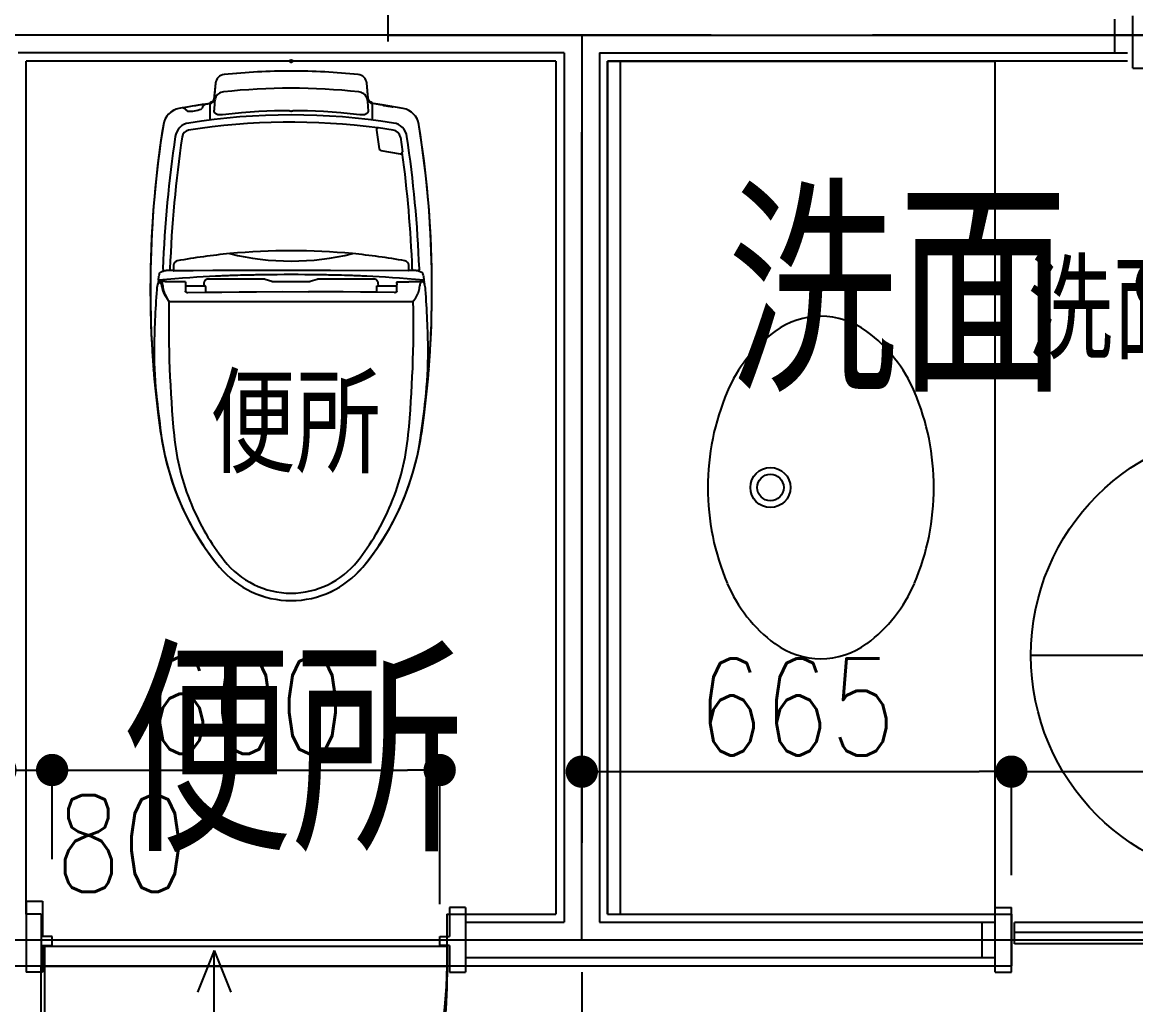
# Model space of a CAD drawing. Header units: millimetres. Extents: x 15495 to 166182, y -39946 to 18307.
# Drawn here: x 49374 to 51098, y 3481 to 5001 of the extents above; entities that cross this region are included whole.
import ezdxf
from ezdxf.enums import TextEntityAlignment as Align

# ---------------------------------------------------------------- set-up
doc = ezdxf.new("R2010")
doc.units = ezdxf.units.MM
doc.header["$LTSCALE"] = 1000
for name, pattern in [('CENTER', [2, 1.25, -0.25, 0.25, -0.25]), ('WaterSpace_CENTER', [2, 1.25, -0.25, 0.25, -0.25]), ('WaterSpace_DASHED', [0.75, 0.5, -0.25]), ('WaterSpace_DASHED2', [0.375, 0.25, -0.125])]:
    doc.linetypes.add(name, pattern=pattern)
doc.layers.get('0').update_dxf_attribs({"linetype": 'CONTINUOUS'})
for name, color, linetype in [('A_SANI-100', 60, 'CONTINUOUS'), ('A_SANI-50', 60, 'CONTINUOUS'), ('DT_ID', 13, 'CONTINUOUS'), ('E_TEXT', 3, 'CONTINUOUS'), ('SENMEN-A_B_C_E_F_TYPE_A_SANI-100', 60, 'CONTINUOUS'), ('SENMEN-A_B_C_E_F_TYPE_A_SANI-50', 60, 'CONTINUOUS'), ('SENMEN-A_B_C_E_F_TYPE_DT_ID', 13, 'CONTINUOUS'), ('SF-A_SANI-KYOUTSU', 60, 'CONTINUOUS'), ('SF-DT_ID-100', 13, 'CONTINUOUS'), ('SF-E_DIM-50', 3, 'CONTINUOUS'), ('SF-E_TEXT-100', 3, 'CONTINUOUS'), ('SF-E_TEXT-50', 3, 'CONTINUOUS'), ('SF-H-AREA-50', 1, 'CENTER'), ('TOILET_A_SANI-100', 60, 'CONTINUOUS'), ('TOILET_A_SANI-50', 60, 'CONTINUOUS'), ('TOILET_DT_ID', 13, 'CONTINUOUS'), ('WaterSpace_F_FINI1-50', 190, 'CONTINUOUS'), ('WaterSpace_F_FITT1-100', 5, 'CONTINUOUS'), ('WaterSpace_F_FITT1-50', 5, 'CONTINUOUS'), ('WaterSpace_SP-A_SANI-KYOUTSU', 60, 'CONTINUOUS'), ('WaterSpace_SP-F_FINI1-100', 190, 'CONTINUOUS'), ('WaterSpace_SP-F_FINI1-50', 190, 'CONTINUOUS'), ('WaterSpace_SP-F_FITT1-100', 5, 'CONTINUOUS'), ('WaterSpace_SP-F_FITT1-50', 5, 'CONTINUOUS'), ('WaterSpace_SP-H-AREA-50', 1, 'WaterSpace_CENTER'), ('WaterSpace_SP-U_LGS-50', 120, 'CONTINUOUS')]:
    doc.layers.add(name, color=color, linetype=linetype)
doc.styles.add('DIM', font='romans.shx', dxfattribs={"width": 0.8, "bigfont": 'bigfont.shx'})
doc.styles.add('ROOM', font='romans.shx', dxfattribs={"width": 0.8, "bigfont": 'bigfont.shx'})
doc.styles.add('SENMEN-A_B_C_E_F_TYPE_STANDARD', font='TXT', dxfattribs={"bigfont": 'BIGFONT'})
doc.styles.get("Standard").update_dxf_attribs({"font": 'txt.shx', "bigfont": 'bigfont.shx'})
doc.styles.add('TOILET_STANDARD', font='TXT', dxfattribs={"bigfont": 'BIGFONT'})
doc.dimstyles.new('DIM50_3_3', dxfattribs={"dimscale": 50, "dimtxt": 3, "dimasz": 1, "dimexe": 0, "dimexo": 1, "dimgap": 0.5, "dimtad": 1, "dimdec": 1, "dimdsep": 46, "dimlunit": 6, "dimtxsty": 'DIM', "dimblk1": 'DOT', "dimblk2": 'DOT', "dimsah": 1, "dimcen": 1, "dimclrd": 256, "dimclre": 256, "dimclrt": 256, "dimadec": 0, "dimazin": 0, "dimtfac": 1, "dimtdec": 1, "dimtix": 1, "dimtmove": 2, "dimatfit": 3, "dimldrblk": 'DOT', "dimfxl": 1, "dimtvp": 0.833333, "dimtolj": 1, "dimarcsym": 0})

# ---------------------------------------------------------------- blocks, each defined once
blk = doc.blocks.new('WaterSpace_WD-A15_50')
at = {"layer": 'WaterSpace_F_FITT1-50'}
for p, q in [((-28, 0.8), (-28, 699.8)), ((-655, 10), (-680, 10)), ((-680, -90), (-680, 10)), ((-655, -31.5), (-655, 10)), ((-652, 0.8), (-652, -29.7)), ((-28, 0.8), (-652, 0.8)), ((-28, -29.7), (-28, 0.8)), ((-25, 10), (0, 10)), ((-25, -31.5), (-25, 10)), ((0, -100), (0, 10)), ((-655, -31.5), (-640, -31.5)), ((-652, -29.7), (-28, -29.7)), ((-640, -31.5), (-640, -45.4)), ((-25, -31.5), (-40, -31.5)), ((-40, -31.5), (-40, -45.4)), ((-640, -45.4), (-655, -45.4)), ((-655, -90), (-655, -45.4)), ((-40, -45.4), (-25, -45.4)), ((-25, -100), (-25, -45.4)), ((-680, -90), (-655, -90)), ((0, -100), (-25, -100))]:
    blk.add_line(p, q, dxfattribs=at)
blk.add_arc((39.8, 11.2), 691.9, 95.6225, 180.8667, dxfattribs=at)
blk = doc.blocks.new('WaterSpace_WD-A15_100')
at = {"layer": 'WaterSpace_F_FITT1-100'}
for p, q in [((0, 0), (0, 627.69225)), ((-627.69225, 0), (0, 0))]:
    blk.add_line(p, q, dxfattribs=at)
blk.add_arc((0, 0), 627.69225, 90, 180, dxfattribs=at)
blk = doc.blocks.new('WaterSpace_WD-A16_100')
at = {"layer": 'WaterSpace_F_FITT1-100'}
blk.add_line((715, 51.5), (5, 51.5), dxfattribs=at)
at = {"layer": 'WaterSpace_F_FITT1-100', "linetype": 'WaterSpace_DASHED', "ltscale": 0.1}
blk.add_line((715, 51.5), (1420, 51.5), dxfattribs=at)
blk = doc.blocks.new('WaterSpace_WD-A16_50')
at = {"layer": 'WaterSpace_F_FINI1-50'}
blk.add_line((740, 31), (1470, 31), dxfattribs=at)
at = {"layer": 'WaterSpace_F_FITT1-50'}
for p, q in [((0, 90), (25, 90)), ((0, -10.000125), (0, 90)), ((25, -10.000125), (25, 90)), ((1445, 31), (1445, 70)), ((1445, 70), (1470, 70)), ((30, 34), (30, 67)), ((740, 67), (30, 67)), ((740, 34), (740, 67)), ((740, 34), (30, 34)), ((740, 31), (715, 31)), ((715, -10.000125), (715, 31)), ((740, -10.000125), (740, 31)), ((0, -10.000125), (25, -10.000125)), ((715, -10.00025), (740, -10.00025))]:
    blk.add_line(p, q, dxfattribs=at)
at = {"layer": 'WaterSpace_F_FITT1-50', "linetype": 'WaterSpace_DASHED2', "ltscale": 0.1}
for p, q in [((740, 67), (1445, 67)), ((740, 34), (1445, 34))]:
    blk.add_line(p, q, dxfattribs=at)
blk = doc.blocks.new('TOILET_TOILET-CES9911B')
at = {"layer": 'TOILET_A_SANI-100', "linetype": 'Continuous'}
for p, q in [((59.14838, 119.469193), (34.39962, 117.164106)), ((34.39962, -117.124864), (59.14838, -119.429952))]:
    blk.add_line(p, q, dxfattribs=at)
blk.add_circle((0, 0), 2, dxfattribs=at)
for centre, radius, start, end in [((352.182804, -1387.159899), 1605.17952, 82.989024, 99.101951), ((103.002481, 168.185621), 30, 99.101951, 169.470038), ((465.353856, -466.913098), 678, 77.66192, 82.989024), ((523.624314, -200.511439), 405.3, 50.199367, 77.66192), ((1007.704424, 0.019621), 950.19857, 169.470038, 172.384579), ((58.452844, 126.936872), 7.5, 275.32115, 352.384579), ((1021.513994, 0.019621), 1006.00814, 174.080186, 180), ((35.790692, 102.228748), 15, 95.32115, 174.080186), ((690.605874, -0.047049), 144.4, 0.026454, 50.186313), ((1021.513994, 0.019621), 1006.00814, 180, 185.919814), ((690.605874, 0.086291), 144.4, 309.813687, 359.973546), ((35.790692, -102.189506), 15, 185.919814, 264.67885), ((58.452844, -126.897631), 7.5, 7.615421, 84.67885), ((523.624314, 200.550681), 405.3, 282.33808, 309.800633), ((1007.704424, 0.019621), 950.19857, 187.615421, 190.529962), ((103.002481, -168.146379), 30, 190.529962, 260.898049), ((352.182804, 1387.199141), 1605.17952, 260.898049, 277.010976), ((465.353856, 466.95234), 678, 277.010976, 282.33808)]:
    blk.add_arc(centre, radius, start, end, dxfattribs=at)
at = {"layer": 'TOILET_A_SANI-100'}
blk.add_point((0, 0), dxfattribs=at)
at = {"layer": 'TOILET_A_SANI-50', "linetype": 'Continuous'}
for p, q in [((477.160955, 213.103913), (477.178625, 213.152693)), ((477.178625, 213.152693), (477.686405, 213.058113)), ((339.063445, 205.508743), (342.895705, 205.834793)), ((341.014615, 203.599703), (340.999995, 203.386743)), ((341.032795, 182.927443), (340.999995, 203.386743)), ((341.000395, 201.869823), (341.000395, 201.869313)), ((342.465845, 205.611493), (341.779045, 205.082623)), ((344.258345, 206.405753), (345.522455, 206.693473)), ((73.501838, 173.625607), (70.821569, 158.52937)), ((323.453485, 181.977123), (316.042065, 181.977123)), ((323.655065, 181.977123), (323.687205, 187.392503)), ((324.453475, 180.974793), (324.173695, 60.676513)), ((341.036065, 182.846713), (341.032795, 182.926693)), ((341.055875, 182.718733), (341.036065, 182.846713)), ((371.999995, -189.154897), (371.999995, 189.109143)), ((106.802565, 158.081033), (103.478855, 135.454093)), ((117.866675, 169.066803), (140.344795, 172.205623)), ((138.505875, 138.924833), (143.714855, 168.717773)), ((344.022255, 163.477123), (346.272835, 163.477123)), ((354.908545, 163.477123), (346.287175, 163.477123)), ((347.988845, 132.477123), (347.988845, 163.477123)), ((356.336565, 163.477123), (354.912205, 163.477123)), ((356.855175, 163.396613), (357.244765, 163.220513)), ((357.244765, 163.220513), (357.586595, 162.955353)), ((358.162345, 161.794143), (358.180785, 161.486383)), ((91.204995, 125.726843), (79.542875, 125.772413)), ((83.830005, 125.755663), (83.836605, 125.755833)), ((106.897795, 132.052153), (136.001495, 136.475573)), ((337.540815, 128.652973), (337.551485, 117.246333)), ((347.988845, 135.013963), (343.845905, 134.966953)), ((357.705655, 132.477123), (347.988845, 132.477123)), ((57.513325, 119.274953), (34.387375, 117.121013)), ((333.062475, 117.246333), (333.048995, 117.017883)), ((337.546355, 82.491153), (337.520605, 57.463093)), ((337.814785, 40.404313), (341.364555, 29.635913)), ((341.466055, 29.003453), (341.466055, -29.049207)), ((324.116925, -0.022877), (324.131245, -30.372047)), ((324.131245, -30.372047), (324.173695, -60.722267)), ((341.364555, -29.681667), (337.814785, -40.450067)), ((337.510285, -42.347437), (337.510285, -42.527557)), ((331.111155, -57.508847), (331.186935, -61.597697)), ((337.520605, -57.508847), (337.546355, -82.536907)), ((331.681795, -82.536907), (331.758145, -85.234627)), ((337.551445, -97.518197), (337.551445, -112.751327)), ((34.387375, -117.166767), (57.513325, -119.320707)), ((333.048995, -117.063637), (333.062475, -117.292087)), ((337.551485, -117.292087), (337.540815, -128.698727)), ((337.551445, -112.751327), (337.551485, -117.292087)), ((65.781995, -126.048727), (65.745095, -125.765767)), ((343.845905, -135.012707), (347.988845, -135.059717)), ((347.988845, -163.522877), (347.988845, -133.522877)), ((348.988845, -132.522877), (357.705655, -132.522877)), ((324.469385, -151.660047), (324.623685, -181.815767)), ((341.432565, -163.522877), (354.851195, -163.522877)), ((341.432565, -163.522877), (341.432565, -176.522877)), ((354.855265, -163.522877), (356.333255, -163.522877)), ((356.739575, -163.474447), (356.333385, -163.522857)), ((358.141355, -161.965907), (358.009105, -162.387127)), ((358.180785, -161.532147), (358.141355, -161.965907)), ((358.166415, -161.314457), (358.180785, -161.532147)), ((316.042065, -182.022877), (324.586675, -182.022877)), ((324.479415, -182.169487), (323.660765, -182.994737)), ((323.687205, -187.438257), (323.660765, -182.994737)), ((341.017045, -176.522877), (341.432565, -176.522877)), ((341.017045, -195.022877), (341.017045, -176.522877)), ((339.063445, -205.554497), (342.894255, -205.879727)), ((340.999995, -195.022877), (340.999995, -203.400367)), ((341.000395, -201.915807), (341.000395, -201.914897)), ((342.524235, -204.879597), (342.527815, -203.392247)), ((344.269655, -206.455237), (345.522455, -206.739227)), ((477.178625, -213.198447), (477.160955, -213.149667))]:
    blk.add_line(p, q, dxfattribs=at)
for points in [[(477.686405, 213.058113), (478.147005, 212.873033), (478.568455, 212.590903), (478.926645, 212.231383)], [(478.926645, 212.231383), (479.202175, 211.805003), (479.380615, 211.353653)], [(321.760785, 198.470893), (322.396795, 198.375843), (322.989165, 198.124483), (323.498635, 197.733473), (323.891445, 197.228713), (324.141575, 196.643673), (324.232445, 196.017093)], [(323.687205, 187.392503), (323.699815, 188.590643), (323.722985, 189.748723), (323.756945, 190.876753), (323.801065, 191.944673), (323.855245, 192.932493), (323.918135, 193.819933), (323.988875, 194.583333), (324.065815, 195.212863), (324.146765, 195.688563), (324.232445, 196.017093)], [(324.232445, 196.017093), (324.594155, 197.039463), (324.956915, 198.040083), (325.320735, 199.019083), (325.685595, 199.976043), (326.051495, 200.910493), (326.418435, 201.822593)], [(326.418795, 201.822583), (326.709845, 202.270323), (327.237565, 202.708593), (327.996665, 203.133643), (328.980675, 203.542933), (330.183575, 203.933963), (331.593985, 204.303323), (333.199055, 204.647793), (334.987615, 204.965083), (336.947705, 205.252943), (339.063655, 205.508763)], [(339.063445, 205.508743), (338.006505, 192.309523), (337.041035, 179.777723), (336.168365, 167.932463), (335.384525, 156.716353), (334.688265, 146.099343), (334.072785, 136.018493), (333.529945, 126.391703), (333.062475, 117.246333)], [(341.000395, 201.869313), (341.125395, 201.467573), (341.499165, 201.059573), (342.118645, 200.649203), (342.976635, 200.240563), (344.064045, 199.837573), (345.365915, 199.444923), (346.863985, 199.067333), (348.541775, 198.708003), (350.380535, 198.370213), (352.360005, 198.057613)], [(341.779045, 205.082623), (341.270855, 204.415763), (341.014615, 203.599703)], [(344.258345, 206.405753), (343.280225, 206.034543), (342.465845, 205.611493)], [(352.359755, 198.057643), (352.829045, 197.982533), (353.324455, 197.890083), (353.845845, 197.779243), (354.393885, 197.648843), (354.968975, 197.497803), (355.571355, 197.325093), (356.201215, 197.129763), (356.858675, 196.910933), (357.543325, 196.667923), (358.256675, 196.399463), (358.999145, 196.104573), (359.773205, 195.781463), (360.580705, 195.428433), (361.423455, 195.043733), (362.303265, 194.625493), (363.221205, 194.172143), (364.178275, 193.682113), (365.175275, 193.153893)], [(365.175275, 193.153893), (366.212525, 192.586263), (367.291165, 191.977493), (368.411385, 191.326413), (369.573305, 190.631823), (370.778225, 189.892113), (372.022515, 189.109583)], [(321.771675, 187.604193), (322.269525, 187.585663), (322.719365, 187.558513), (323.101115, 187.523963), (323.397765, 187.483543), (323.596075, 187.439063), (323.687205, 187.392503)], [(341.432565, 169.477123), (341.432565, 182.124313), (341.228085, 182.354383), (341.150765, 182.470013), (341.093825, 182.592313), (341.055875, 182.718733)], [(71.196485, 157.466943), (71.208965, 157.367063), (71.204635, 157.168623), (71.182985, 156.880133), (71.145485, 156.511023), (71.092765, 156.072673), (71.026785, 155.577883), (70.949995, 155.040173), (70.861575, 154.478353)], [(344.022255, 163.477123), (343.574115, 163.494753), (343.130415, 163.552673), (342.691905, 163.650103), (342.256355, 163.811653), (341.821555, 164.082613), (341.475315, 164.383173), (341.475315, 169.477123)], [(356.336565, 163.477103), (356.437885, 163.473933), (356.855175, 163.396613)], [(358.074025, 160.069723), (357.719125, 133.703223), (357.428055, 107.207573), (357.200595, 80.580083), (357.037405, 53.828883), (356.939155, 26.962133)], [(357.586595, 162.955353), (357.861155, 162.617583), (358.056165, 162.224163), (358.162345, 161.794143)], [(358.074025, 160.069723), (358.083485, 160.331723), (358.097805, 160.581943), (358.117775, 160.819593), (358.141085, 161.046983), (358.165895, 161.270083)], [(358.180785, 161.486383), (358.174445, 161.350033), (358.166415, 161.268673)], [(67.878345, 140.977123), (67.367495, 137.481503), (66.869495, 133.984143), (66.384345, 130.485063), (65.912025, 126.984213), (65.746135, 125.719613)], [(68.862555, 142.487303), (68.674765, 142.236023), (68.496475, 141.984563), (68.327675, 141.732943), (68.168375, 141.481153), (68.018605, 141.229213), (67.878345, 140.977123)], [(69.461135, 145.475893), (69.372985, 144.920073), (69.285415, 144.384283), (69.196965, 143.886923), (69.112035, 143.444803), (69.033775, 143.072733), (68.964445, 142.783283), (68.907795, 142.586043), (68.862555, 142.487303)], [(70.861575, 154.478353), (70.503595, 152.228813), (70.150855, 149.978553), (69.803375, 147.727573), (69.461135, 145.475893)], [(64.023255, 124.677923), (63.885845, 124.247373), (63.712555, 123.801773), (63.500015, 123.345983), (63.242585, 122.880623), (62.932895, 122.406443), (62.570025, 121.934953), (62.151005, 121.473493), (61.682205, 121.037353), (61.169365, 120.636733), (60.627415, 120.284233), (60.074365, 119.988063), (59.521995, 119.748213), (58.988735, 119.564463), (58.474395, 119.428333), (57.981245, 119.333643), (57.513325, 119.274953)], [(65.408115, 125.763953), (65.178725, 125.737503), (64.953455, 125.674993), (64.737385, 125.576593), (64.538455, 125.444563), (64.363145, 125.282413), (64.216575, 125.096073), (64.103015, 124.892933), (64.023265, 124.677913)], [(79.542875, 125.772413), (75.623815, 125.783753), (72.125705, 125.789433), (69.174795, 125.788783), (66.896445, 125.780903), (65.408085, 125.764833)], [(343.845905, 134.966953), (342.877495, 134.875253), (341.981265, 134.671993), (341.155165, 134.350003), (340.405325, 133.930813), (339.736485, 133.430563), (339.150805, 132.858203), (338.650345, 132.222243), (338.240125, 131.540073), (337.927375, 130.826793), (337.707605, 130.097703), (337.578495, 129.375633), (337.540815, 128.652973)], [(60.699935, 118.126523), (58.784785, 117.799333), (56.907625, 117.196183), (55.133075, 116.330113), (53.490695, 115.216993), (52.008115, 113.877533), (50.715215, 112.337243), (49.636325, 110.625223), (48.790055, 108.773383), (48.188665, 106.814913), (47.859255, 104.795423)], [(60.699935, 118.126513), (64.375855, 118.396983), (68.166705, 118.679123), (72.062815, 118.972263), (76.054875, 119.275743)], [(76.054865, 119.275843), (77.146355, 119.256333), (78.160185, 119.097863), (79.090675, 118.804193), (79.936605, 118.380003), (80.695425, 117.829403), (81.363825, 117.159803), (81.938115, 116.381023), (82.418265, 115.502973), (82.803315, 114.540603), (83.095895, 113.504903), (83.298415, 112.414563), (83.415875, 111.274003), (83.452535, 110.092823), (83.410735, 108.871113), (83.290515, 107.599353), (83.094095, 106.307113)], [(83.094075, 106.307123), (81.444165, 91.338003), (80.099645, 76.982863), (79.031045, 63.266223), (78.205035, 50.141053), (77.593625, 37.578053), (77.171785, 25.541423), (76.917035, 13.977153), (76.811425, 2.906613)], [(332.821445, 112.705573), (332.706945, 110.050053), (332.594765, 107.441673), (332.484195, 104.880853), (332.377315, 102.366293), (332.276205, 99.896673), (332.180185, 97.472443)], [(333.048995, 117.017883), (333.007795, 116.296583), (332.967985, 115.578103), (332.929685, 114.864183), (332.892645, 114.149713), (332.856555, 113.429593), (332.821445, 112.705573)], [(337.551485, 117.246333), (337.551305, 94.973073), (337.550875, 92.474563), (337.550175, 89.977163), (337.549185, 87.480803), (337.547905, 84.985383), (337.546355, 82.491153)], [(332.180185, 97.472443), (332.086085, 95.040453), (331.996995, 92.596023), (331.912765, 90.139473), (331.833195, 87.670523), (331.758145, 85.188873), (331.681795, 82.491153)], [(331.681795, 82.491153), (331.564835, 78.112783), (331.456925, 73.830503), (331.358155, 69.645693), (331.268255, 65.554233), (331.186935, 61.551973), (331.114305, 57.640303)], [(324.173695, 60.676513), (324.131245, 30.326283), (324.116925, -0.022877)], [(331.114305, 57.640303), (331.065955, 54.968263), (331.021845, 52.472473), (330.978855, 49.976003), (330.936925, 47.478733), (330.896025, 44.980583), (330.856175, 42.481803)], [(337.520605, 57.463093), (337.517455, 54.968883), (337.514875, 52.473463), (337.512865, 49.977103), (337.511435, 47.479703), (337.510565, 44.981183), (337.510285, 42.301683)], [(330.856175, 42.481803), (330.710545, 31.989953), (330.606505, 21.408553), (330.544025, 10.715223), (330.523165, -0.022877), (330.544025, -10.760977), (330.606505, -21.454307), (330.710545, -32.035707), (330.856175, -42.527557)], [(337.510285, 42.301683), (337.526035, 41.841083), (337.582035, 41.371313), (337.678285, 40.892393), (337.814785, 40.404313)], [(341.364555, 29.635913), (341.395525, 29.532673), (341.420865, 29.428503), (341.440595, 29.323323), (341.454705, 29.217333), (341.463195, 29.110733), (341.466055, 29.003453)], [(358.074025, -160.115477), (357.719125, -133.748977), (357.428055, -107.253327), (357.200595, -80.625837), (357.037405, -53.874637), (356.889105, -13.321237), (356.939155, 26.962133)], [(76.811425, 2.906613), (76.993635, 2.673023), (77.159665, 2.428763), (77.308495, 2.175623), (77.441975, 1.910553), (77.560275, 1.631123), (77.662705, 1.335143)], [(77.662705, 1.335143), (77.747975, 1.018753), (77.812395, 0.684983)], [(77.812395, 0.684983), (77.853075, 0.336973), (77.866975, -0.022747)], [(77.823835, -0.652647), (77.768475, -0.971767), (77.690285, -1.287887), (77.590095, -1.597257), (77.469145, -1.896537), (77.329205, -2.182967), (77.171835, -2.455187), (76.998925, -2.711467), (76.811425, -2.952367)], [(76.811425, -2.952367), (76.917035, -14.022927), (77.171785, -25.587207), (77.593635, -37.623837), (78.205035, -50.186847), (79.031045, -63.312017), (80.099655, -77.028657), (81.444165, -91.383777), (83.094075, -106.352867)], [(77.866955, -0.022747), (77.856355, -0.335577), (77.823835, -0.652647)], [(341.466055, -29.049207), (341.463095, -29.157647), (341.454515, -29.264947), (341.440265, -29.371147), (341.420475, -29.476087), (341.395255, -29.579567), (341.364555, -29.681667)], [(330.856175, -42.527557), (330.896025, -45.026287), (330.936925, -47.524407), (330.978845, -50.021657), (331.021845, -52.518137), (331.065955, -55.013957), (331.111155, -57.508847)], [(337.814785, -40.450067), (337.678215, -40.938667), (337.581945, -41.417757), (337.525965, -41.887347), (337.510285, -42.347437)], [(337.510285, -42.527557), (337.510565, -45.026897), (337.511435, -47.525397), (337.512865, -50.022787), (337.514875, -52.519157), (337.517455, -55.014597), (337.520605, -57.508847)], [(324.173695, -60.722267), (324.244325, -91.093417), (324.342955, -121.425887), (324.469385, -151.660047)], [(331.186935, -61.597697), (331.268255, -65.599927), (331.358155, -69.691367), (331.456925, -73.876167), (331.564835, -78.158477), (331.681795, -82.536907)], [(331.758145, -85.234627), (331.833195, -87.716277), (331.912765, -90.185227), (331.996995, -92.641777), (332.086085, -95.086207), (332.180185, -97.518197)], [(337.546355, -82.536907), (337.547905, -85.031137), (337.549185, -87.526557), (337.550175, -90.022917), (337.550875, -92.520317), (337.551305, -95.018827), (337.551445, -97.518197)], [(332.180185, -97.518197), (332.276875, -99.958377), (332.378395, -102.437827), (332.485455, -104.956357), (332.595935, -107.514537), (332.707695, -110.112917), (332.821445, -112.751327)], [(47.859255, -104.841177), (48.188665, -106.860667), (48.790055, -108.819137), (49.636325, -110.670977), (50.715215, -112.382997), (52.008115, -113.923287), (53.490695, -115.262747), (55.133075, -116.375867), (56.907625, -117.241937), (58.784785, -117.845087), (60.699935, -118.172277)], [(57.513325, -119.320707), (57.970805, -119.377757), (58.450665, -119.468747), (58.948935, -119.598277), (59.464675, -119.772037), (59.997745, -119.997357), (60.535485, -120.276567), (61.070035, -120.612807), (61.584735, -121.001327), (62.067875, -121.436337), (62.505885, -121.904907), (62.888115, -122.389667), (63.214685, -122.880297), (63.483815, -123.360027), (63.704505, -123.828707), (63.882975, -124.284997), (64.023255, -124.723677)], [(60.699935, -118.172267), (64.375905, -118.442737), (68.166765, -118.724887), (72.062865, -119.018027), (76.054875, -119.321497)], [(83.094075, -106.352867), (83.290175, -107.642587), (83.410455, -108.912317), (83.452485, -110.132317), (83.416315, -111.312867), (83.299265, -112.454097), (83.096955, -113.545887), (82.804375, -114.583187), (82.419055, -115.547017), (81.938615, -116.426047), (81.363935, -117.205437), (80.694985, -117.875577), (79.935765, -118.426287), (79.090055, -118.850217), (78.160015, -119.143677), (77.146315, -119.302077), (76.054865, -119.321607)], [(332.821445, -112.751327), (332.856555, -113.475347), (332.892645, -114.195467), (332.929685, -114.909937), (332.967985, -115.623857), (333.007795, -116.342337), (333.048995, -117.063637)], [(333.062475, -117.292087), (333.529945, -126.437397), (334.072775, -136.064137), (334.688255, -146.144907), (335.384505, -156.761867), (336.168345, -167.978017), (337.041025, -179.823347), (338.006495, -192.355217), (339.063445, -205.554497)], [(64.023265, -124.723667), (64.103015, -124.938687), (64.216575, -125.141827), (64.363145, -125.328167), (64.538455, -125.490317), (64.737385, -125.622347), (64.953455, -125.720747), (65.178725, -125.783257), (65.408115, -125.809707)], [(65.408085, -125.810587), (66.888545, -125.826617), (69.163425, -125.834517), (72.134505, -125.835177), (75.660765, -125.829417), (79.577815, -125.818047), (91.204985, -125.772567)], [(66.596035, -132.069257), (66.184265, -129.059657), (65.781995, -126.048727)], [(337.540815, -128.698727), (337.578355, -129.425357), (337.709885, -130.153467), (337.935245, -130.892237), (338.254855, -131.614137), (338.668915, -132.297087), (339.177865, -132.933907), (339.786345, -133.516677), (340.481815, -134.025527), (341.263685, -134.441767), (342.100715, -134.753897), (342.957515, -134.941997), (343.845905, -135.012707)], [(348.988845, -132.522877), (348.734605, -132.555787), (348.485365, -132.658867), (348.267765, -132.830027), (348.102175, -133.060477), (348.006255, -133.337147), (347.988855, -133.522877)], [(358.009105, -162.387127), (357.790265, -162.766427), (357.495505, -163.084687), (357.138275, -163.325767), (356.739575, -163.474447)], [(358.097805, -160.627687), (358.083485, -160.377477), (358.074025, -160.115477)], [(358.165895, -161.315867), (358.141085, -161.092737), (358.117775, -160.865347), (358.097805, -160.627687)], [(321.771865, -187.650017), (322.269755, -187.631477), (322.719605, -187.604327), (323.101345, -187.569757), (323.397955, -187.529327), (323.596185, -187.484827), (323.687205, -187.438257)], [(324.232445, -196.062847), (324.146765, -195.734317), (324.065815, -195.258617), (323.988875, -194.629087), (323.918135, -193.865687), (323.855245, -192.978247), (323.801065, -191.990427), (323.756945, -190.922507), (323.722985, -189.794477), (323.699815, -188.636397), (323.687205, -187.438257)], [(324.479385, -182.169467), (324.522145, -182.120247), (324.558115, -182.065817), (324.586675, -182.007107), (324.607335, -181.945127), (324.619725, -181.880937), (324.623645, -181.815627)], [(365.175275, -193.199647), (366.212525, -192.632017), (367.291165, -192.023247), (368.411385, -191.372167), (369.573305, -190.677577), (370.778225, -189.937867), (372.022515, -189.155337)], [(365.527625, -193.795637), (366.515845, -193.143677), (367.541945, -192.444757), (368.605865, -191.697557), (369.707445, -190.900717), (370.847535, -190.052417), (372.022515, -189.155337)], [(321.760785, -198.516377), (322.396755, -198.421337), (322.989095, -198.170017), (323.498545, -197.779057), (323.891365, -197.274357), (324.141525, -196.689377), (324.232445, -196.062847)], [(326.418435, -201.868347), (326.051495, -200.956247), (325.685595, -200.021797), (325.320735, -199.064837), (324.956915, -198.085837), (324.594155, -197.085217), (324.232445, -196.062847)], [(339.063655, -205.554517), (336.947705, -205.298697), (334.987615, -205.010837), (333.199055, -204.693547), (331.593985, -204.349077), (330.183575, -203.979717), (328.980685, -203.588687), (327.996665, -203.179397), (327.237565, -202.754347), (326.709845, -202.316077), (326.418795, -201.868337)], [(341.000395, -201.915067), (341.125395, -201.513327), (341.499165, -201.105327), (342.118645, -200.694957), (342.976635, -200.286317), (344.064045, -199.883327)], [(341.001535, -203.455007), (341.014835, -203.647307), (341.272445, -204.464497), (341.782505, -205.131747), (342.471475, -205.660737)], [(342.471475, -205.660737), (343.288545, -206.083957), (344.269655, -206.455237)], [(342.527805, -203.392237), (342.646365, -202.975457), (342.998335, -202.552947), (343.580815, -202.128267), (344.387115, -201.705817), (345.408775, -201.289677), (346.631725, -200.884667), (348.038825, -200.495637), (349.614565, -200.125887), (351.341295, -199.778907), (353.200015, -199.457987)], [(344.064045, -199.883327), (345.365915, -199.490677), (346.863985, -199.113087), (348.541775, -198.753757), (350.380535, -198.415967), (352.360005, -198.103367)], [(352.359755, -198.103397), (352.829045, -198.028287), (353.324455, -197.935837), (353.845845, -197.824997), (354.393885, -197.694597), (354.968975, -197.543557), (355.571355, -197.370847), (356.201215, -197.175517), (356.858675, -196.956687), (357.543325, -196.713677), (358.256675, -196.445217), (358.999145, -196.150327), (359.773205, -195.827217), (360.580705, -195.474187), (361.423455, -195.089487), (362.303265, -194.671247), (363.221205, -194.217897), (364.178275, -193.727867), (365.175275, -193.199647)], [(353.200015, -199.458007), (353.655565, -199.369257), (354.136075, -199.260607), (354.641375, -199.130887), (355.172035, -198.978757), (355.728395, -198.802977), (356.310635, -198.602387), (356.918875, -198.375917), (357.553195, -198.122547), (358.213095, -197.841537), (358.899985, -197.531427), (359.614205, -197.191097), (360.358055, -196.818497), (361.133195, -196.411707), (361.941275, -195.968717), (362.783925, -195.487377), (363.662025, -194.965937), (364.576385, -194.402597), (365.527625, -193.795637)], [(478.926645, -212.277137), (478.568455, -212.636657), (478.147005, -212.918787), (477.686405, -213.103867), (477.178625, -213.198447)], [(479.380615, -211.399407), (479.202175, -211.850757), (478.926645, -212.277137)]]:
    blk.add_lwpolyline(points, dxfattribs=at)
blk.add_circle((0, 0), 2, dxfattribs=at)
for centre, radius, start, end in [((352.176945, -1387.202397), 1605.17952, 90, 99.101952), ((357.254745, 158.641893), 49.46313, 94.121209, 103.720909), ((352.176945, -1387.202397), 1605.17952, 85.534262, 90), ((461.366775, -1181.858787), 1394, 90.549406, 94.4297), ((448.249995, -465.922827), 678, 83.619182, 90.021127), ((351.751815, -1391.220317), 1608.30483, 81.738862, 83.866195), ((102.996625, 168.143123), 30, 99.101952, 169.470038), ((392.856765, -1669.969867), 1869.7925, 92.179109, 98.4875), ((523.618455, -200.553937), 405.3, 50.199367, 81.597831), ((120.577115, 154.618623), 25, 98.4875, 170.935857), ((396.864845, -1743.674547), 1932.74117, 92.226685, 97.590982), ((1293.499995, -0.022877), 1000, 169.849544, 174.557291), ((316.042065, 174.977123), 7, 90, 169.849544), ((323.453485, 180.977123), 1, 359.866743, 90), ((406.681745, -1616.108987), 1805.55126, 84.548811, 91.100628), ((543.334595, -189.487177), 372.4, 67.424359, 84.627123), ((77.865205, 160.417583), 7.29234, 195.006595, 203.867427), ((1089.920795, -0.022937), 1006.60134, 170.935857, 189.064363), ((119.664545, 156.191723), 13, 97.949332, 171.643497), ((140.759685, 169.234453), 3, 350.082683, 97.949332), ((135.550705, 139.441513), 3, 278.642148, 350.082683), ((543.823075, -187.524157), 370.36521, 51.622556, 67.377558), ((1104.059835, -0.048327), 1009.45883, 172.358522, 189.048071), ((106.447005, 135.018093), 3, 171.643497, 278.642148), ((1021.508135, -0.022877), 1006.00814, 174.080186, 180), ((35.784835, 102.186253), 15, 95.345644, 174.080186), ((983.336315, -0.022977), 941.33107, 173.606757, 186.393203), ((690.600015, -0.089547), 144.4, 0.026454, 50.186313), ((1291.861295, 0.055013), 998.3613, 174.552821, 185.453561), ((-85.961515, -0.022877), 395.51174, 346.124268, 13.875732), ((691.439965, -0.494757), 132.1, 0.204669, 51.452226), ((1021.508135, -0.022877), 1006.00814, 180, 185.919814), ((691.439965, 0.449003), 132.1, 308.017148, 359.795331), ((690.600015, 0.043793), 144.4, 309.813687, 359.973546), ((1293.499995, -0.022877), 1000, 185.442709, 190.150456), ((35.784835, -102.232007), 15, 185.919814, 264.654356), ((523.618455, 200.508183), 405.3, 278.402169, 309.800633), ((543.823075, 187.478403), 370.4, 292.623568, 308.188182), ((80.953298, -123.406755), 16.768119, 211.104816, 243.224952), ((1007.698565, -0.022877), 950.19857, 188.003557, 190.529962), ((72.498471, -140.162595), 2, 19.67575, 63.224952), ((20.006099, -158.932524), 57.747281, 358.808382, 19.67575), ((543.334595, 189.441423), 372.4, 275.5702, 292.57676), ((80.361394, -169.523604), 8.228235, 142.273653, 165.931305), ((88.82572, -176.250325), 19.039569, 127.536979, 141.848721), ((76.421177, -160.105995), 1.32, 307.536979, 358.808382), ((120.577715, -154.668227), 25, 189.064363, 261.516265), ((119.012635, -156.911777), 12, 189.048071, 261.681416), ((396.631155, 1741.782383), 1930.88289, 261.681416, 267.778579), ((102.996623, -168.188877), 30, 190.529962, 260.898049), ((392.956635, 1671.407513), 1871.27811, 261.516265, 267.819561), ((316.042065, -175.022877), 7, 190.150456, 270), ((406.681745, 1616.063233), 1805.55126, 268.899372, 275.491888), ((352.176945, 1387.156643), 1605.17952, 260.898049, 270), ((344.470225, -204.161527), 2.07425, 200.254085, 245.978015), ((355.759355, -170.689867), 37.38977, 251.063829, 266.842657), ((351.751815, 1391.174563), 1608.30483, 276.133805, 278.261138), ((352.176945, 1387.156643), 1605.17952, 270, 274.465738), ((461.366775, 1181.813033), 1394, 265.5703, 269.450594), ((448.249995, 465.877073), 678, 269.978873, 276.380818)]:
    blk.add_arc(centre, radius, start, end, dxfattribs=at)
at = {"layer": 'TOILET_A_SANI-50'}
blk.add_point((0, 0), dxfattribs=at)
at = {"layer": 'TOILET_DT_ID', "style": 'TOILET_STANDARD', "flags": 1}
for tag, p in [('TL品名', (1634.856821, -75.950761)), ('TL品番', (1634.856821, -575.950761)), ('TLメーカー', (1634.854554, -1058.346342)), ('TL取付場所', (1634.854554, -1599.262623)), ('TL便器巾（W）', (1634.854554, -2099.262623)), ('TL便器長さ（L）', (1634.854554, -2599.262623)), ('TL色名', (1634.854554, -3166.846819)), ('TL色番', (1634.854554, -3671.098013)), ('TL価格', (1634.854554, -4141.802391)), ('TL特記事項', (1634.854554, -4646.053585))]:
    blk.add_attdef(tag, p, '', height=250, dxfattribs=at)
blk = doc.blocks.new('TOILET')
at = {"layer": 'TOILET_DT_ID', "linetype": 'Continuous'}
blk.add_blockref('TOILET_TOILET-CES9911B', (0, 0), dxfattribs=at)
blk = doc.blocks.new('SENMEN-A_B_C_E_F_TYPE_SENMEN-2_1350')
at = {"layer": 'SENMEN-A_B_C_E_F_TYPE_A_SANI-100', "color": 6, "linetype": 'Continuous'}
for p, q in [((0, 0), (1320, 0)), ((0, 0), (1320, 0)), ((0, 0), (0, -600)), ((1320, 0), (1320, -600)), ((0, -600), (1320, -600))]:
    blk.add_line(p, q, dxfattribs=at)
at = {"layer": 'SENMEN-A_B_C_E_F_TYPE_A_SANI-100', "linetype": 'Continuous'}
for centre, radius, start, end in [((660, -535), 380, 90, 112.96), ((660, -535), 380, 67.04, 90), ((599.5, -392.3), 225, 112.96, 143.62), ((720.5, -392.3), 225, 36.38, 67.04), ((515, -330), 120, 143.62, 216.38), ((805, -330), 120, 323.62, 36.38), ((599.5, -267.7), 225, 216.38, 247.04), ((720.5, -267.7), 225, 292.96, 323.62), ((660, -125), 380, 247.04, 292.96)]:
    blk.add_arc(centre, radius, start, end, dxfattribs=at)
at = {"layer": 'SENMEN-A_B_C_E_F_TYPE_A_SANI-50', "color": 6, "linetype": 'Continuous'}
for p, q in [((0, 0), (0, -600)), ((0, 0), (1320, 0)), ((0, 0), (1320, 0)), ((1320, 0), (1320, -600)), ((0, -20), (1320, -20)), ((0, -600), (1320, -600))]:
    blk.add_line(p, q, dxfattribs=at)
at = {"layer": 'SENMEN-A_B_C_E_F_TYPE_A_SANI-50', "linetype": 'Continuous'}
for radius in [31, 20.5]:
    blk.add_circle((660, -252), radius, dxfattribs=at)
for centre, radius, start, end in [((660, -535), 380, 90, 112.96), ((660, -535), 380, 67.04, 90), ((599.5, -392.3), 225, 112.96, 143.62), ((720.5, -392.3), 225, 36.38, 67.04), ((515, -330), 120, 143.62, 216.38), ((805, -330), 120, 323.62, 36.38), ((599.5, -267.7), 225, 216.38, 247.04), ((720.5, -267.7), 225, 292.96, 323.62), ((660, -125), 380, 247.04, 292.96)]:
    blk.add_arc(centre, radius, start, end, dxfattribs=at)
at = {"layer": 'SENMEN-A_B_C_E_F_TYPE_DT_ID', "style": 'SENMEN-A_B_C_E_F_TYPE_STANDARD', "flags": 1}
for tag, p in [('SNメーカー', (2610.9, 3368.9)), ('SN品番', (2619.7, 3009.5)), ('SN価格', (2630.3, 2597.6)), ('SN取付個所', (2619.7, 2181.8)), ('SN寸法（W）', (2628.5, 1788.1)), ('SN寸法（D）', (2652.4, 1418.5)), ('SNカウンターカラー', (2655.4, 1020.6)), ('SN洗面台カラー', (2655.4, 604.1)), ('SN水栓金具', (2655.4, 104.1)), ('SN特記事項', (2655.4, -371.8))]:
    blk.add_attdef(tag, p, '', height=250, dxfattribs=at)
blk = doc.blocks.new('SENMEN-A_B_C_E_F_TYPE')
at = {"layer": 'SENMEN-A_B_C_E_F_TYPE_DT_ID', "linetype": 'Continuous'}
blk.add_blockref('SENMEN-A_B_C_E_F_TYPE_SENMEN-2_1350', (0, 0), dxfattribs=at)
blk = doc.blocks.new('WaterSpace')
at = {"layer": 'WaterSpace_SP-F_FINI1-100'}
for p, q in [((-2560, -2810), (-2560, -1490)), ((-1740, -1490), (-2560, -1490)), ((-1740, -1490), (-1740, -2810)), ((-1660, -1490), (-1660, -2810)), ((-1660, -1490), (-1660, -2810)), ((-855, -1490), (-1660, -1490)), ((-855, -1490), (-1660, -1490)), ((-2536.9, -2810), (-2560, -2810)), ((-2536.9, -2810), (-2560, -2810)), ((-2536.9, -2810), (-2536.9, -2890)), ((-1909.2, -2810), (-1740, -2810)), ((-1909.2, -2810), (-1909.2, -2890)), ((-1660, -2810), (-1035, -2810)), ((-1035, -2810), (-1035, -2890)), ((-2664.9, -2890), (-2536.9, -2890)), ((-1909.2, -2890), (-1035, -2890))]:
    blk.add_line(p, q, dxfattribs=at)
at = {"layer": 'WaterSpace_SP-F_FINI1-50'}
for p, q in [((-2560, -2790), (-2560, -1490)), ((-1740, -1490), (-2560, -1490)), ((-1740, -1490), (-1740, -2810)), ((-1660, -1490), (-1660, -2810)), ((-1660, -1490), (-1660, -2810)), ((-855, -1490), (-1660, -1490)), ((-1880.1, -2810), (-1740, -2810)), ((-1660, -2810), (-1060, -2810)), ((-1660, -2810), (-1060, -2810)), ((-2640, -2890), (-2560, -2890)), ((-1880.1, -2890), (-1060, -2890))]:
    blk.add_line(p, q, dxfattribs=at)
at = {"layer": 'WaterSpace_SP-H-AREA-50'}
for points in [[(-2000, 0), (-2000, -1450), (0, -1450), (0, 0), (-2000, 0)], [(-2000, 0), (-2000, -1450), (0, -1450), (0, 0), (-2000, 0)], [(0, -1450), (-1700, -1450), (-1700, -2850), (450, -2850), (450, -1950), (0, -1950), (0, -1450)], [(0, -1450), (-1700, -1450), (-1700, -2850), (450, -2850), (450, -1950), (0, -1950), (0, -1450)]]:
    blk.add_lwpolyline(points, dxfattribs=at)
blk.add_lwpolyline([(-2600, -2850), (-1700, -2850), (-1700, -1450), (-2600, -1450)], close=True, dxfattribs=at)
blk.add_lwpolyline([(-2600, -2850), (-1700, -2850), (-1700, -1450), (-2600, -1450)], close=True, dxfattribs=at)
at = {"layer": 'WaterSpace_SP-U_LGS-50'}
for p, q in [((-875, -1477.5), (-875, -1425)), ((-875, -1477.5), (-875, -1425)), ((-1727.5, -1477.5), (-2572.5, -1477.5)), ((-1727.5, -1477.5), (-1727.5, -2822.5)), ((-1672.5, -1477.5), (-1672.5, -2822.5)), ((-1672.5, -1477.5), (-855, -1477.5)), ((-1880.1, -2822.5), (-1727.5, -2822.5)), ((-1672.5, -2822.5), (-1060, -2822.5)), ((-1080, -2877.5), (-1080, -2822.5)), ((-1880.1, -2877.5), (-1060, -2877.5))]:
    blk.add_line(p, q, dxfattribs=at)
at = {"layer": 'WaterSpace_SP-A_SANI-KYOUTSU'}
for name, p, rotation in [('TOILET', (-2150, -1490), 270), ('SENMEN-A_B_C_E_F_TYPE', (-1660, -2810), 90)]:
    blk.add_blockref(name, p, dxfattribs=dict(at, rotation=rotation))
at = {"layer": 'WaterSpace_SP-F_FITT1-100'}
blk.add_blockref('WaterSpace_WD-A16_100', (-1035, -2890), dxfattribs=at)
at = {"layer": 'WaterSpace_SP-F_FITT1-100', "yscale": -1, "rotation": 90}
blk.add_blockref('WaterSpace_WD-A15_100', (-2536.9, -2890), dxfattribs=at)
at = {"layer": 'WaterSpace_SP-F_FITT1-50', "xscale": -1, "yscale": -1}
blk.add_blockref('WaterSpace_WD-A15_50', (-2560, -2890), dxfattribs=at)
blk.add_blockref('WaterSpace_WD-A15_50', (-2560, -2890), dxfattribs=at)
at = {"layer": 'WaterSpace_SP-F_FITT1-50'}
blk.add_blockref('WaterSpace_WD-A16_50', (-1060, -2890), dxfattribs=at)
blk = doc.blocks.new('TATEGU-KIGOU')
at = {"color": 2}
blk.add_line((350, 0), (-350, 0), dxfattribs=at)
blk.add_circle((0, 0), 350, dxfattribs=at)
at = {"color": 2, "style": 'ROOM', "width": 0.8}
for tag, p in [('建具種別', (0, 51.6)), ('建具番号', (0, -250.1))]:
    blk.add_attdef(tag, text='', height=175, dxfattribs=at).set_placement(p, align=Align.CENTER)
at = {"flags": 1}
for tag, p in [('内法寸法（W）', (-414, -713.8)), ('内法寸法（H）', (-414, -1063.8)), ('階', (-373.6, -1414.3)), ('部屋名', (-373.6, -1786.8)), ('メーカー名', (-373.6, -2148.9)), ('値段', (-373.6, -2498.9)), ('重量', (-373.6, -2848.9)), ('建具形状', (-373.6, -3199)), ('開閉方式', (-373.6, -3549)), ('取付場所', (-373.6, -3899)), ('見込', (-373.6, -4296.3)), ('扉厚', (-373.6, -4646.3)), ('仕上', (-373.6, -4996.3)), ('ガラス', (-373.6, -5346.3)), ('建具金物', (-373.6, -5696.3)), ('枠形状', (-373.6, -6046.3)), ('沓摺形状', (-373.6, -6396.3)), ('特記事項', (-373.6, -6746.3)), ('防火性能', (-373.6, -7096.3))]:
    blk.add_attdef(tag, p, '', height=175, dxfattribs=at)
blk = doc.blocks.new('ROOM')
at = {"layer": 'DT_ID', "flags": 1}
for tag, p in [('室番号', (0, 500)), ('面積', (0, -500)), ('内装制限', (0, -1000)), ('仕上レベル', (0, -1500)), ('スラブレベル', (0, -2000)), ('天井高', (0, -2500)), ('床下地', (0, -3000)), ('床仕上', (0, -3500)), ('巾木高さ', (0, -4000)), ('巾木仕上', (0, -4500)), ('壁下地', (0, -5000)), ('壁仕上', (0, -5500)), ('天井下地', (0, -6000)), ('天井仕上', (0, -6500)), ('見切縁', (0, -7000)), ('備考', (0, -7500))]:
    blk.add_attdef(tag, p, '', height=300, dxfattribs=at)
at = {"layer": 'E_TEXT', "style": 'ROOM', "width": 0.8}
blk.add_attdef('室名', (0, 0), '', height=300, dxfattribs=at)
blk = doc.blocks.new('BATH-1$0$')
at = {"layer": 'A_SANI-100', "color": 5}
for q in [(1061.8, 1335), (1036.8, 1253.8)]:
    blk.add_line((1036.8, 1335), q, dxfattribs=at)
at = {"layer": 'A_SANI-50', "color": 5}
for q in [(1061.8, 1335), (1036.8, 1253.8), (1036.8, 1253.8), (1061.8, 1335)]:
    blk.add_line((1036.8, 1335), q, dxfattribs=at)
at = {"layer": 'DT_ID', "flags": 1}
for tag, p in [('UB品名', (2109, 937.8)), ('UB品番', (2109, 437.8)), ('UBメーカー', (2109, -44.6)), ('UB取付場所', (2109, -585.5)), ('UB内法寸法（W）', (2109, -1085.5)), ('UB内法寸法（D）', (2109, -1585.5)), ('UB浴槽', (2109, -2032.7)), ('UB価格', (2109, -2585.5)), ('UB扉形状', (2109, -3075.3)), ('UB特記事項', (2109, -3500))]:
    blk.add_attdef(tag, p, '', height=250, dxfattribs=at)
blk = doc.blocks.new('BATH-1')
at = {"layer": 'DT_ID'}
blk.add_blockref('BATH-1$0$', (8.2, 0), dxfattribs=at)
blk = doc.blocks.new('SF-BLOCK_100')
at = {"layer": 'SF-DT_ID-100'}
for p, q in [((19630.98, 3633.54), (19605.11, 3568.8)), ((19630.98, -610.26), (19630.98, 3633.54)), ((19630.98, 3633.54), (19656.85, 3568.8))]:
    blk.add_line(p, q, dxfattribs=at)
at = {"layer": 'SF-A_SANI-KYOUTSU'}
blk.add_blockref('WaterSpace', (21900, 6500), dxfattribs=at)
at = {"layer": 'SF-A_SANI-KYOUTSU', "xscale": -1, "rotation": 180}
blk.add_blockref('BATH-1', (20008.22, 6333.79), dxfattribs=at)
at = {"layer": 'SF-DT_ID-100'}
blk.add_blockref('TATEGU-KIGOU', (21245.25, 4090.17), dxfattribs=at).add_auto_attribs({'建具種別': 'WD', '建具番号': 'A16'})
at = {"layer": 'SF-E_TEXT-100'}
ref = blk.add_blockref('ROOM', (20425.11, 4498.23), dxfattribs=at)
ref.add_attrib('室名', '洗面・脱衣室', (20425.11, 4498.23), dxfattribs={"height": 300, "style": 'ROOM', "width": 0.8})
ref = blk.add_blockref('ROOM', (19487.59, 3786.81), dxfattribs=at)
ref.add_attrib('室名', '便所', (19487.59, 3786.81), dxfattribs={"height": 300, "style": 'ROOM', "width": 0.8})
blk = doc.blocks.new('DOT')
at = {"color": 0, "linetype": 'ByBlock'}
blk.add_line((-0.5, 0), (-1, 0), dxfattribs=at)
at = {"color": 0, "linetype": 'ByBlock', "const_width": 0.5}
blk.add_lwpolyline([(-0.25, 0, 1), (0.25, 0, 1)], format="xyb", close=True, dxfattribs=at)
blk = doc.blocks.new('*D299')
at = {"layer": 'SF-E_DIM-50', "lineweight": -2}
for p, q in [((51940.7, 4261.9), (51940.7, 3108.1)), ((50240.7, 3531), (50240.7, 3108.1)), ((50290.7, 3108.1), (51890.7, 3108.1))]:
    blk.add_line(p, q, dxfattribs=at)
at = {"layer": 'SF-E_DIM-50', "lineweight": -2, "xscale": 50, "yscale": 50, "zscale": 50, "rotation": 180}
blk.add_blockref('DOT', (50240.7, 3108.1), dxfattribs=at)
at = {"layer": 'SF-E_DIM-50', "lineweight": -2, "xscale": 50, "yscale": 50, "zscale": 50}
blk.add_blockref('DOT', (51940.7, 3108.1), dxfattribs=at)
at = {"layer": 'SF-E_DIM-50', "insert": (51090.7, 3222.3), "char_height": 150, "attachment_point": 5, "style": 'DIM'}
blk.add_mtext('\\A1;1,700', dxfattribs=at)
blk = doc.blocks.new('_DOT')
at = {"color": 0, "linetype": 'ByBlock'}
blk.add_line((-0.5, 0), (-1, 0), dxfattribs=at)
at = {"color": 0, "linetype": 'ByBlock', "const_width": 0.5}
blk.add_lwpolyline([(-0.25, 0, 1), (0.25, 0, 1)], format="xyb", close=True, dxfattribs=at)
blk = doc.blocks.new('*D298')
at = {"layer": 'SF-E_DIM-50', "lineweight": -2}
for p, q in [((50905.7, 3681), (50905.7, 3841.3)), ((50955.7, 3841.3), (51545.7, 3841.3)), ((51595.7, 3622), (51595.7, 3841.3))]:
    blk.add_line(p, q, dxfattribs=at)
at = {"layer": 'SF-E_DIM-50', "lineweight": -2, "xscale": 50, "yscale": 50, "zscale": 50, "rotation": 180}
blk.add_blockref('DOT', (50905.7, 3841.3), dxfattribs=at)
at = {"layer": 'SF-E_DIM-50', "lineweight": -2, "xscale": 50, "yscale": 50, "zscale": 50}
blk.add_blockref('DOT', (51595.7, 3841.3), dxfattribs=at)
at = {"layer": 'SF-E_DIM-50', "insert": (51250.7, 3941.3), "char_height": 150, "attachment_point": 5, "style": 'DIM'}
blk.add_mtext('\\A1;690', dxfattribs=at)
blk = doc.blocks.new('*D303')
at = {"layer": 'SF-E_DIM-50', "lineweight": -2}
for p, q in [((49420.7, 3766.5), (49420.7, 3843.8)), ((49470.7, 3843.8), (49970.7, 3843.8)), ((50020.7, 3636.4), (50020.7, 3843.8))]:
    blk.add_line(p, q, dxfattribs=at)
at = {"layer": 'SF-E_DIM-50', "lineweight": -2, "xscale": 50, "yscale": 50, "zscale": 50, "rotation": 180}
blk.add_blockref('DOT', (49420.7, 3843.8), dxfattribs=at)
at = {"layer": 'SF-E_DIM-50', "lineweight": -2, "xscale": 50, "yscale": 50, "zscale": 50}
blk.add_blockref('DOT', (50020.7, 3843.8), dxfattribs=at)
at = {"layer": 'SF-E_DIM-50', "insert": (49720.7, 3943.8), "char_height": 150, "attachment_point": 5, "style": 'DIM'}
blk.add_mtext('\\A1;600', dxfattribs=at)
blk = doc.blocks.new('*D301')
at = {"layer": 'SF-E_DIM-50', "lineweight": -2}
for p, q in [((49290.7, 3843.8), (49240.7, 3843.8)), ((49340.7, 3631), (49340.7, 3843.8)), ((49340.7, 3843.8), (49420.7, 3843.8)), ((49420.7, 3705.9), (49420.7, 3843.8)), ((49470.7, 3843.8), (49520.7, 3843.8))]:
    blk.add_line(p, q, dxfattribs=at)
at = {"layer": 'SF-E_DIM-50', "lineweight": -2, "xscale": 50, "yscale": 50, "zscale": 50}
blk.add_blockref('DOT', (49340.7, 3843.8), dxfattribs=at)
at = {"layer": 'SF-E_DIM-50', "lineweight": -2, "xscale": 50, "yscale": 50, "zscale": 50, "rotation": 180}
blk.add_blockref('DOT', (49420.7, 3843.8), dxfattribs=at)
at = {"layer": 'SF-E_DIM-50', "insert": (49528.2, 3730.1), "char_height": 150, "attachment_point": 5, "style": 'DIM'}
blk.add_mtext('\\A1;80', dxfattribs=at)
blk = doc.blocks.new('*D300')
at = {"layer": 'SF-E_DIM-50', "lineweight": -2}
for p, q in [((49210.7, 3843.8), (49160.7, 3843.8)), ((49260.7, 3714.2), (49260.7, 3843.8)), ((49260.7, 3843.8), (49340.7, 3843.8)), ((49340.7, 3530.8), (49340.7, 3843.8)), ((49390.7, 3843.8), (49440.7, 3843.8))]:
    blk.add_line(p, q, dxfattribs=at)
at = {"layer": 'SF-E_DIM-50', "lineweight": -2, "xscale": 50, "yscale": 50, "zscale": 50}
blk.add_blockref('DOT', (49260.7, 3843.8), dxfattribs=at)
at = {"layer": 'SF-E_DIM-50', "lineweight": -2, "xscale": 50, "yscale": 50, "zscale": 50, "rotation": 180}
blk.add_blockref('DOT', (49340.7, 3843.8), dxfattribs=at)
at = {"layer": 'SF-E_DIM-50', "insert": (49140.9, 3735.3), "char_height": 150, "attachment_point": 5, "style": 'DIM'}
blk.add_mtext('\\A1;80', dxfattribs=at)
blk = doc.blocks.new('*D242')
at = {"layer": 'SF-E_DIM-50', "lineweight": -2}
for p, q in [((50240.7, 3797.5), (50240.7, 3841.3)), ((50290.7, 3841.3), (50855.7, 3841.3)), ((50905.7, 3681), (50905.7, 3841.3))]:
    blk.add_line(p, q, dxfattribs=at)
at = {"layer": 'SF-E_DIM-50', "lineweight": -2, "xscale": 50, "yscale": 50, "zscale": 50, "rotation": 180}
blk.add_blockref('DOT', (50240.7, 3841.3), dxfattribs=at)
at = {"layer": 'SF-E_DIM-50', "lineweight": -2, "xscale": 50, "yscale": 50, "zscale": 50}
blk.add_blockref('DOT', (50905.7, 3841.3), dxfattribs=at)
at = {"layer": 'SF-E_DIM-50', "insert": (50573.2, 3941.3), "char_height": 150, "attachment_point": 5, "style": 'DIM'}
blk.add_mtext('\\A1;665', dxfattribs=at)
blk = doc.blocks.new('*D240')
at = {"layer": 'SF-E_DIM-50', "lineweight": -2}
for p, q in [((49940.7, 4971.1), (49940.7, 5280.5)), ((50190.7, 5280.5), (49990.7, 5280.5)), ((50240.7, 5031), (50240.7, 5280.5))]:
    blk.add_line(p, q, dxfattribs=at)
at = {"layer": 'SF-E_DIM-50', "lineweight": -2, "xscale": 50, "yscale": 50, "zscale": 50, "rotation": 180}
blk.add_blockref('DOT', (49940.7, 5280.5), dxfattribs=at)
at = {"layer": 'SF-E_DIM-50', "lineweight": -2, "xscale": 50, "yscale": 50, "zscale": 50}
blk.add_blockref('DOT', (50240.7, 5280.5), dxfattribs=at)
at = {"layer": 'SF-E_DIM-50', "insert": (50182.8, 5393.6), "char_height": 150, "attachment_point": 5, "style": 'DIM'}
blk.add_mtext('\\A1;300', dxfattribs=at)
blk = doc.blocks.new('SF-BLOCK_50')
at = {"layer": 'SF-H-AREA-50'}
blk.add_lwpolyline([(16700, 3650), (21900, 3650), (21900, 2700), (19850, 2700), (19850, 1925), (18950, 1925), (18950, 2700), (16700, 2700), (16700, 3650)], dxfattribs=at)
at = {"layer": 'SF-A_SANI-KYOUTSU'}
blk.add_blockref('WaterSpace', (21900, 6500), dxfattribs=at)
at = {"layer": 'SF-A_SANI-KYOUTSU', "xscale": -1, "rotation": 180}
blk.add_blockref('BATH-1', (20008.22, 6333.79), dxfattribs=at)
at = {"layer": 'SF-E_TEXT-50'}
ref = blk.add_blockref('ROOM', (20890.04, 4548.55), dxfattribs=dict(at, xscale=0.5, yscale=0.5, zscale=0.5))
ref.add_attrib('室名', '洗面・脱衣室', (20890.04, 4548.55), dxfattribs={"height": 150, "style": 'ROOM', "width": 0.8})
ref = blk.add_blockref('ROOM', (19624.62, 4372.2), dxfattribs=dict(at, xscale=0.5, yscale=0.5, zscale=0.5))
ref.add_attrib('室名', '便所', (19624.62, 4372.2), dxfattribs={"height": 150, "style": 'ROOM', "width": 0.8})
at = {"layer": 'SF-E_DIM-50'}
for base, p1, p2, picture, middle in [((19900, 5349.55), (20200, 5050), (19900, 4990.09), '*D240', (20142.13, 5462.64)), ((19300, 3912.84), (19219.98, 3733.21), (19300, 3549.79), '*D300', (19100.2, 3804.32)), ((19380.02, 3912.84), (19300, 3650), (19380.02, 3724.9), '*D301', (19487.48, 3799.12))]:
    dim = blk.add_linear_dim(base=base, p1=p1, p2=p2, dimstyle='DIM50_3_3', dxfattribs=at)
    dim.commit()
    dim.dimension.update_dxf_attribs({"geometry": picture, "text_midpoint": middle, "dimtype": 128, "insert": (-30040.71, 69)})
for base, p1, p2, picture, middle in [((21900, 3177.05), (20200, 3650), (21900, 4380.86), '*D299', (21050, 3291.34)), ((19980.02, 3912.84), (19380.02, 3785.48), (19980.02, 3655.38), '*D303', (19680.02, 4012.84)), ((20865, 3910.29), (20200, 3816.5), (20865, 3700), '*D242', (20532.5, 4010.29)), ((21555, 3910.29), (20865, 3700), (21555, 3641), '*D298', (21210, 4010.29))]:
    dim = blk.add_linear_dim(base=base, p1=p1, p2=p2, dimstyle='DIM50_3_3', dxfattribs=at)
    dim.commit()
    dim.dimension.update_dxf_attribs({"geometry": picture, "text_midpoint": middle, "insert": (-30040.71, 69)})

msp = doc.modelspace()

# ---------------------------------------------------------------- block references
for name in ['SF-BLOCK_100', 'SF-BLOCK_50']:
    msp.add_blockref(name, (30040.7, -69))

doc.saveas('drawing.dxf')
